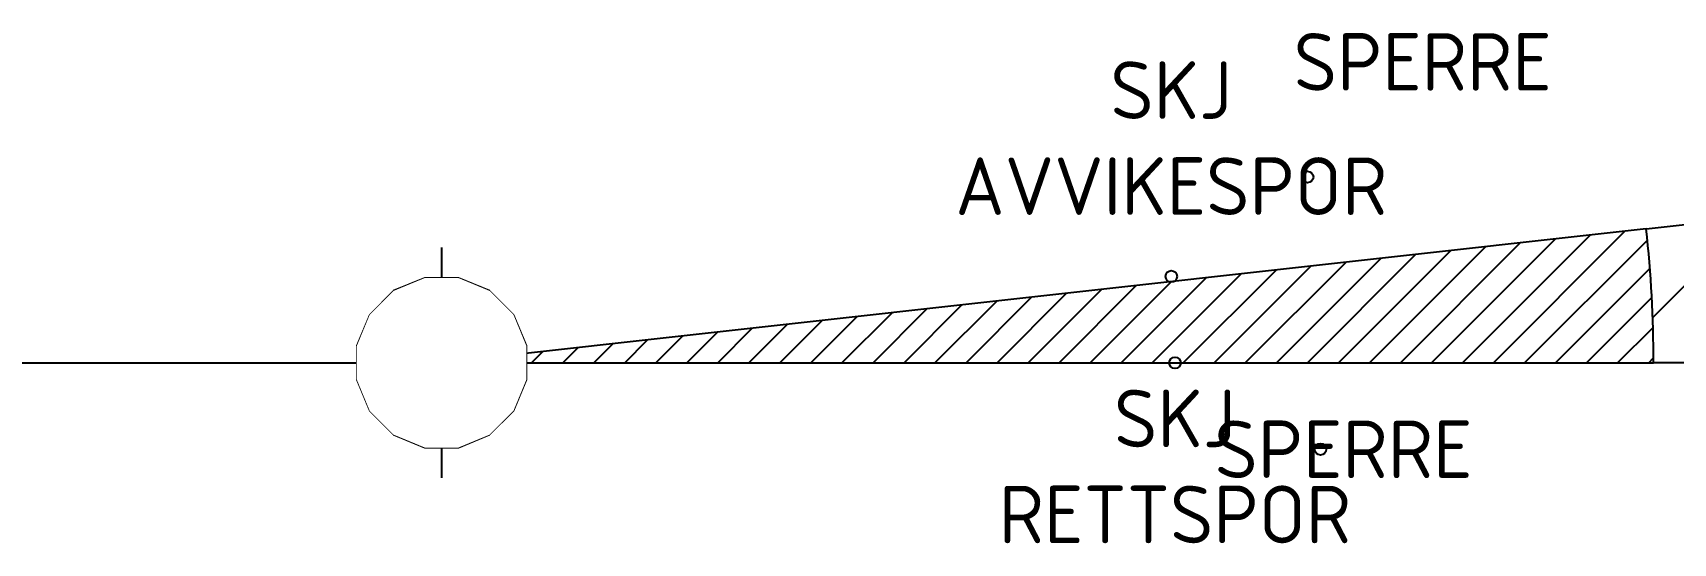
# Model space of a CAD drawing. Header units: millimetres. Extents: x -45 to 90, y -17 to 16.
# Drawn here: x 27.73 to 41.97, y -15.64 to -11.21 of the extents above; entities that cross this region are included whole.
import ezdxf
from ezdxf.enums import TextEntityAlignment as Align

# ---------------------------------------------------------------- set-up
doc = ezdxf.new("R2010")
doc.units = ezdxf.units.MM
doc.set_wipeout_variables(frame=1)
for name, color, linetype in [('JBTFE__MAGNETPUNKT', 62, 'Continuous'), ('JBTFE__MAGNETPUNKT_BESKRIVELSE', 62, 'Continuous'), ('JBTFE__SPV_WIPEOUT', 2, 'Continuous'), ('JBTOB__INFO', 4, 'Continuous'), ('JBTOB__KO_SPV', 2, 'Continuous'), ('JBTOB_KO_SPV', 2, 'Continuous'), ('JBTSI__KO_SPV', 2, 'Continuous')]:
    doc.layers.add(name, color=color, linetype=linetype)
doc.layers.get('JBTOB_KO_SPV').off()
doc.layers.get('JBTSI__KO_SPV').off()
doc.styles.add('ISO', font='iso3098.shx')

# ---------------------------------------------------------------- blocks, each defined once
blk = doc.blocks.new('NO-BN-2D-JBTFE-MAGNETISK-PUNKT')
at = {"layer": 'JBTFE__MAGNETPUNKT', "linetype": 'ByBlock', "lineweight": -2, "transparency": 16777216}
blk.add_circle((0, 0), 0.05, dxfattribs=at)
blk = doc.blocks.new('NO-BN-2D-JBTOB-SPORVEKSEL-09-R190-H-54E3-FX-1')
at = {"color": 0, "linetype": 'Continuous', "lineweight": -2, "transparency": 16777216}
for p, q in [((19.657, 0), (20.798, 1.142)), ((21.039, 0.394), (21.91, 1.265)), ((18.579, 0), (19.586, 1.007)), ((18.849, 0), (19.889, 1.041)), ((19.118, 0), (20.192, 1.074)), ((19.387, 0), (20.495, 1.108)), ((19.926, 0), (20.992, 1.066)), ((17.501, 0), (18.374, 0.872)), ((17.771, 0), (18.677, 0.906)), ((18.04, 0), (18.98, 0.94)), ((18.31, 0), (19.283, 0.973)), ((16.424, 0), (17.161, 0.738)), ((16.693, 0), (17.465, 0.771)), ((16.963, 0), (17.768, 0.805)), ((17.232, 0), (18.071, 0.839)), ((20.196, 0), (21.014, 0.819)), ((15.346, 0), (15.949, 0.603)), ((15.616, 0), (16.252, 0.637)), ((15.885, 0), (16.555, 0.67)), ((16.154, 0), (16.858, 0.704)), ((13.999, 0), (14.434, 0.435)), ((14.269, 0), (14.737, 0.468)), ((14.538, 0), (15.04, 0.502)), ((14.807, 0), (15.343, 0.536)), ((15.077, 0), (15.646, 0.569)), ((20.465, 0), (21.031, 0.566)), ((12.922, 0), (13.221, 0.3)), ((13.191, 0), (13.524, 0.333)), ((13.46, 0), (13.828, 0.367)), ((13.73, 0), (14.131, 0.401)), ((20.734, 0), (21.042, 0.307)), ((11.844, 0), (12.009, 0.165)), ((12.113, 0), (12.312, 0.199)), ((12.383, 0), (12.615, 0.232)), ((12.652, 0), (12.918, 0.266)), ((10.766, 0), (10.797, 0.03)), ((11.036, 0), (11.1, 0.064)), ((11.305, 0), (11.403, 0.098)), ((11.575, 0), (11.706, 0.131)), ((21.004, 0), (21.046, 0.042))]:
    blk.add_line(p, q, dxfattribs=at)
at = {"color": 0, "linetype": 'ByBlock', "lineweight": -2, "transparency": 16777216}
for p, q in [((10.523, 1), (10.523, -1)), ((0, 0), (10.523, 0))]:
    blk.add_line(p, q, dxfattribs=at)
for points in [[(21.046, 0, 0.027671), (20.982, 1.162), (27.037, 1.835, -0.027671), (27.139, 0)], [(10.523, 0), (21.046, 0, 0.027671), (20.982, 1.162)]]:
    blk.add_lwpolyline(points, format="xyb", close=True, dxfattribs=at)
at = {"layer": 'JBTFE__MAGNETPUNKT', "linetype": 'ByBlock', "lineweight": -2, "transparency": 16777216}
for p in [(18.042, 1.613), (16.859, 0.75), (16.891, 0), (18.154, -0.751)]:
    blk.add_blockref('NO-BN-2D-JBTFE-MAGNETISK-PUNKT', p, dxfattribs=at)
at = {"linetype": 'ByBlock', "lineweight": -2, "transparency": 16777216, "style": 'ISO', "flags": 11}
for tag, p in [('NORMAL_AVVIKESSPOR', (25.66, 2.938)), ('NORMAL_RETTSPOR', (25.889, -1.246))]:
    blk.add_attdef(tag, text='', height=0.5, dxfattribs=at).set_placement(p, align=Align.MIDDLE_CENTER)
at = {"layer": 'JBTFE__MAGNETPUNKT_BESKRIVELSE', "linetype": 'ByBlock', "lineweight": -2, "transparency": 16777216, "char_height": 0.5, "width": 1, "attachment_point": 5, "style": 'ISO'}
for s, insert in [('SPERRE', (19.042, 2.613)), ('SKJ AVVIKESPOR', (16.859, 1.95)), ('SKJ RETTSPOR', (16.891, -0.9)), ('SPERRE', (18.354, -0.751))]:
    blk.add_mtext(s, dxfattribs=dict(at, insert=insert))
blk = doc.blocks.new('NO-BN-2D-JBTSI-SPORVEKSEL-09-R190-54E3-FX-fylt-1')
at = {"layer": 'JBTFE__SPV_WIPEOUT', "color": 0, "linetype": 'ByBlock', "lineweight": -2, "transparency": 16777216}
blk.add_lwpolyline([(10.377, 0.736), (10.106, 0.624), (9.899, 0.417), (9.787, 0.146), (9.787, -0.146), (9.899, -0.417), (10.106, -0.624), (10.377, -0.736), (10.669, -0.736), (10.94, -0.624), (11.147, -0.417), (11.259, -0.146), (11.259, 0.146), (11.147, 0.417), (10.94, 0.624), (10.669, 0.736)], close=True, dxfattribs=at)
at = {"color": 0, "linetype": 'ByBlock', "lineweight": -2, "transparency": 16777216}
blk.add_wipeout([(10.377, 0.736), (10.106, 0.624), (9.899, 0.417), (9.787, 0.146), (9.787, -0.146), (9.899, -0.417), (10.106, -0.624), (10.377, -0.736), (10.669, -0.736), (10.94, -0.624), (11.147, -0.417), (11.259, -0.146), (11.259, 0.146), (11.147, 0.417), (10.94, 0.624), (10.669, 0.736)], dxfattribs=at).dxf.layer = 'JBTFE__SPV_WIPEOUT'
blk = doc.blocks.new('*Z4')
at = {"layer": 'JBTOB__KO_SPV', "color": 0, "linetype": 'ByBlock', "lineweight": -2, "transparency": 16777216}
blk.add_blockref('NO-BN-2D-JBTOB-SPORVEKSEL-09-R190-H-54E3-FX-1', (0, 0), dxfattribs=at)
at = {"layer": 'JBTOB__INFO', "color": 0, "linetype": 'ByBlock', "lineweight": -2, "transparency": 16777216, "style": 'ISO'}
blk.add_attdef('OBJEKTINFO', text='', height=0.9, dxfattribs=at).set_placement((10.523, -5.1), align=Align.MIDDLE_CENTER)
at = {"layer": 'JBTSI__KO_SPV', "color": 0, "linetype": 'ByBlock', "lineweight": -2, "transparency": 16777216}
blk.add_blockref('NO-BN-2D-JBTSI-SPORVEKSEL-09-R190-54E3-FX-fylt-1', (0, 0), dxfattribs=at)

msp = doc.modelspace()

# ---------------------------------------------------------------- block references
at = {"layer": 'JBTOB_KO_SPV', "zscale": 0.001}
msp.add_blockref('*Z4', (20.758, -14.075), dxfattribs=at)

doc.saveas('drawing.dxf')
